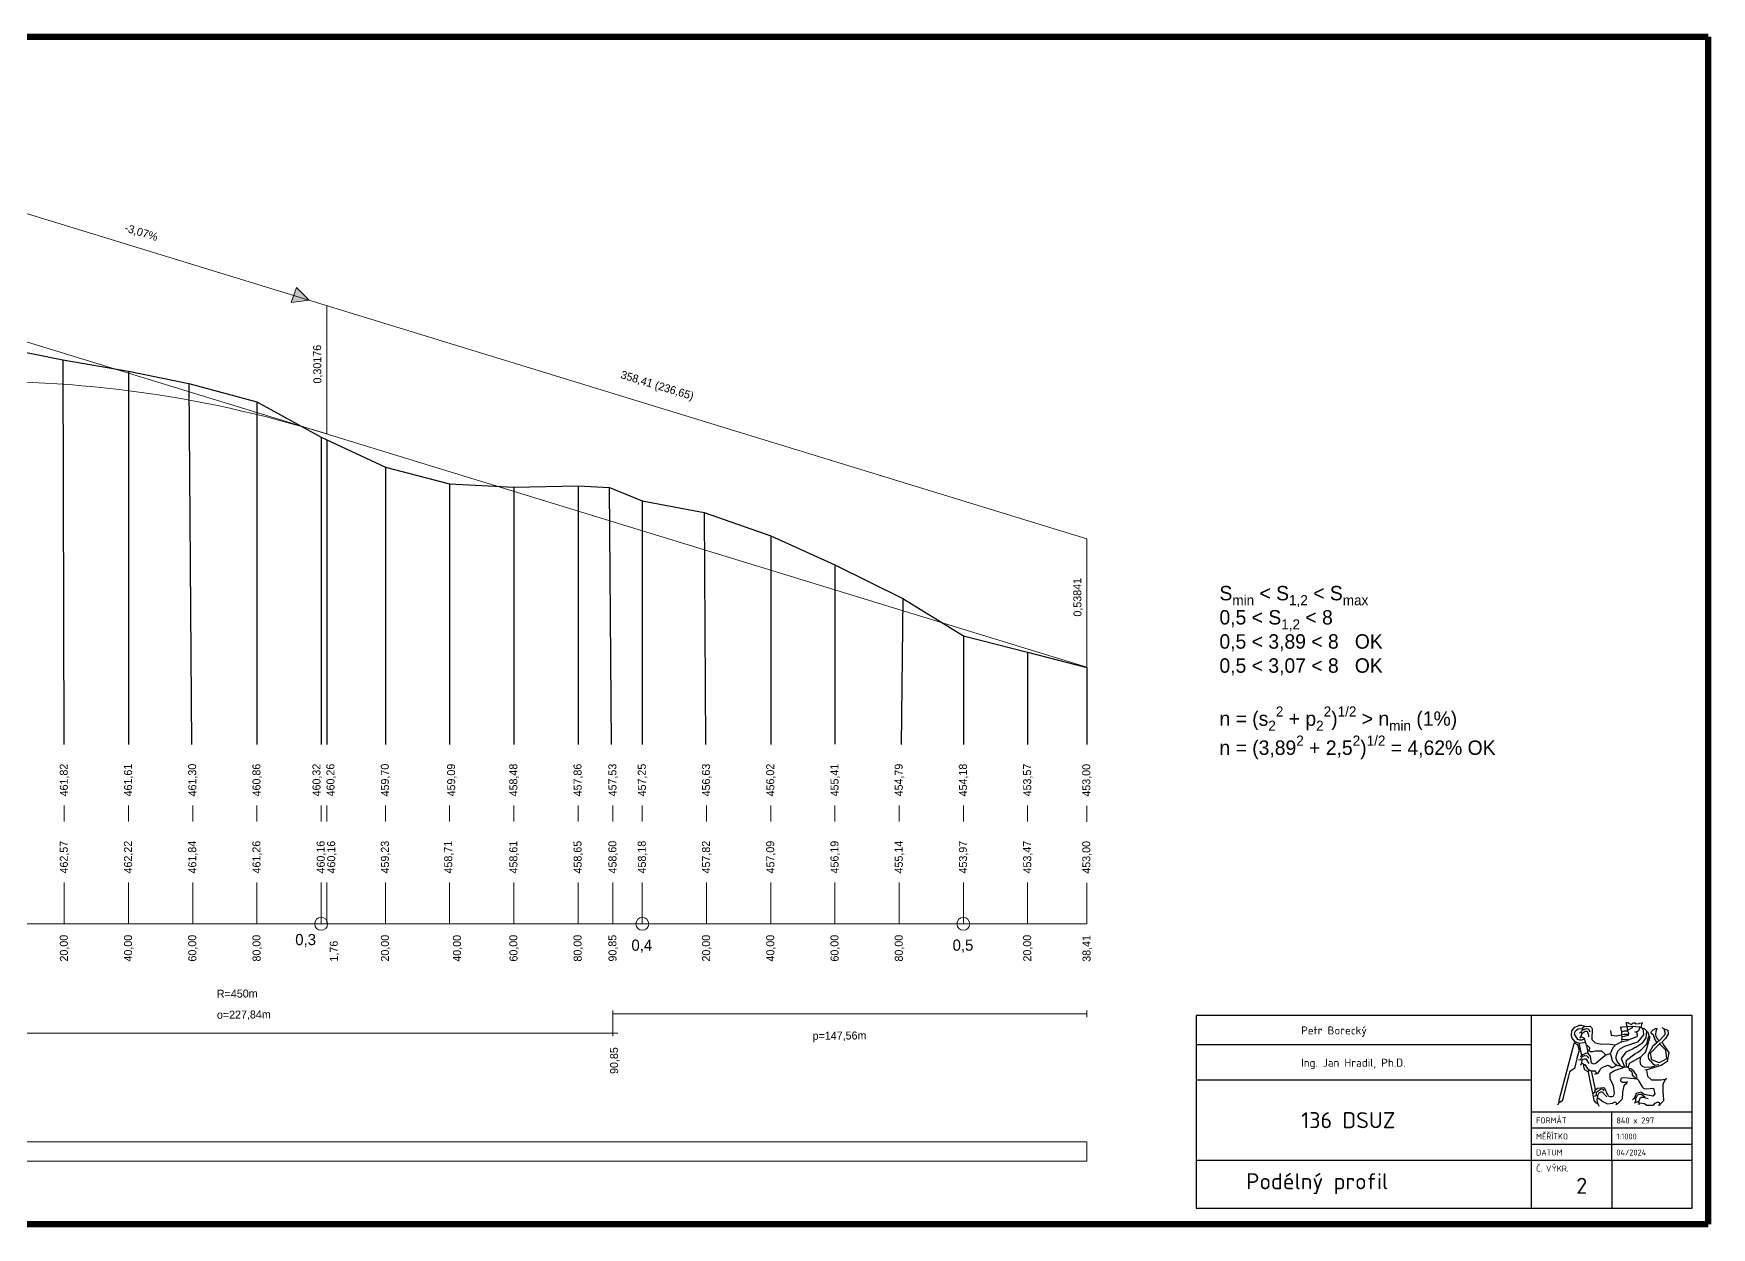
# Model space of a CAD drawing. Header units: metres. Extents: x 713 to 1608, y -312 to 498.
# Drawn here: x 1019 to 1542, y -312 to 60 of the extents above; entities that cross this region are included whole.
import ezdxf

# ---------------------------------------------------------------- set-up
doc = ezdxf.new("R2010")
doc.units = ezdxf.units.M
for name, color, linetype, lineweight in [('komunikace v řezu', 1, 'Continuous', 13), ('popis červeně', 1, 'Continuous', 30), ('poznámky černě', 7, 'Continuous', 30), ('značky staničení', 7, 'Continuous', 50)]:
    doc.layers.add(name, color=color, linetype=linetype, lineweight=lineweight)
doc.styles.add('ISOCPEUR', font='isocpeur.ttf')

msp = doc.modelspace()

# ---------------------------------------------------------------- hatches: boundary and pattern name
at = {"layer": 'popis červeně', "linetype": 'Continuous', "lineweight": 15}
h = msp.add_hatch(color=256, dxfattribs=at)
h.dxf.hatch_style = 1
h.paths.add_polyline_path([(1100.18, -21.27), (1099.42, -23.48), (1104.96, -22.74)])
h.paths.add_polyline_path([(1101.04, -18.75), (1100.18, -21.27), (1104.96, -22.74)])
h.paths.add_polyline_path([(879.17, -26.99), (875.42, -31.14), (880.08, -29.32)])
h.paths.add_polyline_path([(880.08, -29.32), (875.42, -31.14), (880.99, -31.64)])

# ---------------------------------------------------------------- linework, layer by layer
at = {"const_width": 2}
for points in [[(1540.67, -310.67), (714.16, -310.67), (714.16, 59.33)], [(1540.67, 59.33), (714.16, 59.33)], [(1540.67, -310.67), (1540.67, 59.33)]]:
    msp.add_lwpolyline(points, dxfattribs=at)
at = {"layer": 'popis červeně', "linetype": 'Continuous', "lineweight": 15}
for p, q in [((988.73, 12.93), (1347.19, -97.07)), ((1110.49, -24.44), (1110.49, -64.44)), ((988.73, -27.07), (1347.19, -137.07)), ((1347.14, -97.07), (1347.14, -137.07))]:
    msp.add_line(p, q, dxfattribs=at)
at = {"layer": 'popis červeně', "lineweight": 15}
for p, q in [((1099.42, -23.48), (1101.04, -18.75)), ((1104.96, -22.74), (1101.04, -18.75)), ((1104.96, -22.74), (1099.42, -23.48)), ((1199.57, -245.1), (1199.57, -244.1)), ((1199.57, -245.1), (1199.57, -251.1)), ((1199.57, -245.1), (1347.19, -245.1)), ((1347.19, -244.1), (1347.19, -246.1)), ((971.8, -251.1), (1201.11, -251.1)), ((1199.57, -251.1), (1199.57, -252.1)), ((1347.19, -285.04), (808.73, -285.04)), ((1347.19, -291.04), (1347.19, -285.04)), ((808.73, -291.04), (1347.19, -291.04))]:
    msp.add_line(p, q, dxfattribs=at)
at = {"layer": 'popis červeně', "linetype": 'Continuous', "lineweight": 15}
msp.add_arc((1002.69, -409.8), 361.79, 72.6647, 112.0321, dxfattribs=at)
at = {"layer": 'poznámky černě', "linetype": 'Continuous'}
for p, q in [((1009.85, -37.58), (1028.25, -41.37)), ((1028.25, -41.37), (1028.58, -161.2)), ((1028.25, -41.37), (1048.73, -44.87)), ((1048.73, -44.87), (1048.73, -161.2)), ((1048.73, -44.87), (1067.52, -48.68)), ((1067.52, -48.68), (1068.33, -161.2)), ((1067.52, -48.68), (1088.73, -54.47)), ((1088.73, -54.47), (1088.73, -161.2)), ((1088.73, -54.47), (1108.73, -65.47)), ((1108.73, -65.47), (1108.73, -161.2)), ((1108.73, -65.47), (1128.73, -74.77)), ((1110.49, -66.29), (1110.49, -161.2)), ((1128.73, -74.77), (1128.73, -161.2)), ((1128.73, -74.77), (1148.73, -79.97)), ((1148.73, -79.97), (1148.73, -161.2)), ((1148.73, -79.97), (1168.73, -80.97)), ((1168.73, -80.97), (1188.73, -80.57)), ((1168.73, -80.97), (1168.73, -161.2)), ((1188.73, -80.57), (1188.73, -161.2)), ((1188.73, -80.57), (1198.57, -81.08)), ((1198.57, -81.08), (1208.73, -85.27)), ((1199.17, -161.2), (1198.57, -81.08)), ((1208.73, -85.27), (1208.73, -161.2)), ((1208.73, -85.27), (1227.99, -88.87)), ((1227.99, -88.87), (1228.41, -161.2)), ((1227.99, -88.87), (1248.73, -96.17)), ((1248.73, -96.17), (1248.73, -161.2)), ((1248.73, -96.17), (1268.73, -105.17)), ((1268.73, -105.17), (1268.73, -161.12)), ((1268.73, -105.17), (1289.9, -115.68)), ((1289.9, -115.68), (1289.37, -161.2)), ((1289.9, -115.68), (1308.73, -127.37)), ((1308.73, -127.37), (1308.73, -161.2)), ((1308.73, -127.37), (1328.73, -132.37)), ((1328.73, -132.37), (1328.73, -161.2)), ((1328.73, -132.37), (1347.19, -137.15)), ((1347.14, -137.15), (1347.14, -161.2)), ((1479.18, -245.67), (1381.24, -245.67)), ((1381.24, -245.67), (1381.24, -305.67)), ((1535.67, -245.67), (1479.18, -245.67)), ((1485.67, -305.67), (1485.67, -245.67)), ((1513.66, -250.79), (1513.61, -251.6)), ((1515.43, -249.12), (1515.43, -250.24)), ((1517.66, -250.64), (1518.26, -250.79)), ((1535.67, -305.67), (1535.67, -245.67)), ((1381.24, -254.71), (1479.18, -254.71)), ((1479.18, -254.71), (1485.67, -254.71)), ((1500.54, -251), (1500.9, -250.89)), ((1500.29, -259.49), (1500.85, -259.29)), ((1500.8, -258.33), (1501.2, -258.23)), ((1503.18, -256.51), (1503.58, -256.51)), ((1508.59, -258.03), (1510.11, -257.47)), ((1381.24, -265.67), (1479.18, -265.67)), ((1479.18, -265.67), (1485.67, -265.67)), ((1503.53, -262.73), (1503.23, -263.04)), ((1515.58, -266.22), (1515.38, -266.32)), ((1520.9, -262.43), (1521.45, -262.58)), ((1527.63, -265.16), (1527.43, -265.46)), ((1517.6, -271.43), (1517.1, -271.94)), ((1485.67, -275.67), (1535.67, -275.67)), ((1505.96, -271.94), (1505.86, -271.99)), ((1510.67, -290.67), (1510.67, -275.67)), ((1485.67, -280.67), (1535.67, -280.67)), ((1485.67, -285.67), (1535.67, -285.67)), ((1381.24, -290.67), (1479.18, -290.67)), ((1479.18, -290.67), (1485.67, -290.67)), ((1485.67, -290.67), (1535.67, -290.67)), ((1510.67, -290.67), (1510.67, -305.67)), ((1381.24, -305.67), (1479.18, -305.67)), ((1479.18, -305.67), (1535.67, -305.67))]:
    msp.add_line(p, q, dxfattribs=at)
at = {"layer": 'poznámky černě', "lineweight": 15}
for p, q in [((1028.73, -185.2), (1028.73, -180.2)), ((1048.73, -185.2), (1048.73, -180.2)), ((1068.73, -185.2), (1068.73, -180.2)), ((1088.73, -185.2), (1088.73, -180.2)), ((1108.73, -185.2), (1108.73, -180.2)), ((1110.49, -185.2), (1110.49, -180.2)), ((1128.73, -185.2), (1128.73, -180.2)), ((1148.73, -185.2), (1148.73, -180.2)), ((1168.73, -185.2), (1168.73, -180.2)), ((1188.73, -185.2), (1188.73, -180.2)), ((1199.58, -185.2), (1199.58, -180.2)), ((1208.73, -185.2), (1208.73, -180.2)), ((1228.73, -185.2), (1228.73, -180.2)), ((1248.73, -185.2), (1248.73, -180.2)), ((1268.73, -185.2), (1268.73, -180.2)), ((1288.73, -185.2), (1288.73, -180.2)), ((1308.73, -185.2), (1308.73, -180.2)), ((1328.73, -185.2), (1328.73, -180.2)), ((1347.14, -185.28), (1347.14, -180.28)), ((1028.73, -217.07), (1028.73, -204.2)), ((1048.73, -217.07), (1048.73, -204.2)), ((1068.73, -217.07), (1068.73, -204.2)), ((1088.73, -217.07), (1088.73, -204.2)), ((1108.73, -217.07), (1108.73, -204.2)), ((1110.49, -217.07), (1110.49, -204.2)), ((1128.73, -217.07), (1128.73, -204.2)), ((1148.73, -217.07), (1148.73, -204.2)), ((1168.73, -217.07), (1168.73, -204.2)), ((1188.73, -217.07), (1188.73, -204.2)), ((1199.58, -217.07), (1199.58, -204.2)), ((1208.73, -217.07), (1208.73, -204.2)), ((1228.73, -217.07), (1228.73, -204.2)), ((1248.73, -217.07), (1248.73, -204.2)), ((1268.73, -217.07), (1268.73, -204.2)), ((1288.73, -217.07), (1288.73, -204.2)), ((1308.73, -217.07), (1308.73, -204.2)), ((1328.73, -217.07), (1328.73, -204.2)), ((1347.14, -217.07), (1347.14, -204.28)), ((808.73, -217.07), (1347.14, -217.07))]:
    msp.add_line(p, q, dxfattribs=at)
at = {"layer": 'poznámky černě', "linetype": 'Continuous'}
for points in [[(1499.38, -253.88), (1499.23, -253.78), (1498.27, -252.66), (1498.11, -252.01), (1498.06, -251.7), (1498.22, -250.44), (1499.12, -249.26), (1500.44, -248.72), (1500.49, -248.67), (1501.25, -248.67), (1501.91, -248.82), (1502.11, -249.02), (1501.96, -249.28), (1501.4, -249.68), (1501.51, -249.78), (1501.56, -249.88), (1501.56, -249.98), (1501.61, -250.03), (1501.96, -249.98), (1502.77, -249.63), (1503.43, -249.73), (1503.83, -250.69)], [(1502.11, -252.97), (1501.2, -253.27), (1500.65, -253.27), (1500.04, -253.12), (1499.03, -251.4), (1499.08, -251), (1499.13, -250.84), (1499.38, -250.39), (1500.14, -249.78), (1501.35, -249.68)], [(1501.61, -250.08), (1501, -250.69), (1501.2, -251.15), (1501.3, -251.25), (1501, -252.16), (1500.54, -252.72)], [(1501.3, -251.25), (1501.46, -251.15), (1501.56, -251.15), (1501.71, -250.95), (1502.37, -250.54), (1502.97, -250.54), (1503.38, -251.75), (1503.38, -252.26)], [(1502.16, -249.07), (1503.73, -248.92), (1503.89, -248.97), (1504.19, -249.23), (1504.34, -249.33), (1504.54, -249.73), (1504.54, -250.24), (1504.39, -252.72), (1504.44, -253.07), (1505.46, -254.16), (1506.97, -254.49), (1510.16, -254.59), (1511.43, -254.74), (1511.43, -255.14), (1511.02, -255.6), (1510.62, -256.36), (1510.37, -257.17), (1510.26, -257.37), (1510.16, -257.47), (1510.21, -257.67), (1510.72, -259.65), (1510.97, -260.1), (1511.48, -260.61), (1511.83, -260.81), (1512.04, -261.06), (1511.93, -261.26), (1510.97, -261.87), (1510.72, -261.87), (1510.62, -261.92), (1510.57, -261.97), (1510.47, -262.18)], [(1510.26, -250.34), (1510.46, -251.72), (1511.99, -252.01), (1513.55, -251.65), (1513.76, -252.21)], [(1519.33, -249.28), (1518.97, -250.44), (1518.36, -250.79), (1518.57, -251.55), (1518.57, -251.91), (1518.47, -252.31), (1515.98, -253.22), (1515.63, -253.32), (1515.48, -253.47), (1515.38, -253.52), (1513.86, -253.83), (1513.76, -253.88), (1513.71, -253.93), (1513.5, -253.93), (1511.88, -254.74), (1511.53, -254.84)], [(1520.24, -249.63), (1520.29, -250.03), (1520.44, -250.44), (1520.49, -251.6), (1518.62, -253.93), (1514.57, -255.24), (1513.2, -256), (1512.69, -256.51), (1512.44, -256.81), (1511.93, -258.38), (1511.88, -258.43), (1511.88, -258.89), (1512.29, -260.1), (1513.15, -261.06), (1513.15, -261.16), (1514.26, -261.72), (1514.47, -261.72), (1514.57, -261.67), (1515.33, -261.67), (1515.58, -261.67), (1515.73, -261.72), (1515.93, -262.12), (1516.04, -262.58), (1516.54, -262.88), (1516.85, -263.24), (1517, -263.74), (1517, -264.15), (1516.95, -264.2), (1517.91, -264.96), (1518.62, -265.46), (1515.48, -265.11), (1513.96, -265.01), (1513.5, -265.26), (1513.35, -265.97), (1513.61, -266.22), (1513.91, -266.37), (1515.33, -266.37), (1515.28, -266.68), (1515.23, -266.78), (1514.36, -267.54), (1514.01, -269.51), (1513.83, -271.73), (1512.44, -273.15), (1511.88, -273.46)], [(1513.25, -249.17), (1513.4, -249.28), (1513.45, -249.38), (1513.45, -249.93), (1513.61, -250.69), (1514.57, -250.39), (1515.33, -250.44), (1515.38, -250.44), (1515.48, -250.39)], [(1513.4, -249.28), (1514.11, -249.17), (1515.28, -249.07)], [(1521.45, -250.49), (1521.25, -252.56), (1520, -254.4), (1518.11, -255.6), (1518.01, -255.6), (1517.71, -255.75), (1517.3, -256), (1514.97, -257.07), (1513.53, -259.05), (1514.52, -261.26), (1514.57, -261.57)], [(1517.05, -249.07), (1517, -249.33), (1516.95, -249.43), (1515.63, -250.19), (1515.53, -250.39), (1515.88, -251.05), (1515.88, -251.25), (1515.78, -251.91), (1514.06, -252.31), (1513.81, -252.26), (1513.71, -253.37)], [(1515.02, -247.81), (1515.07, -247.91), (1515.23, -248.82), (1515.28, -248.87), (1515.28, -249.07), (1516.95, -248.97), (1519.28, -249.17), (1519.53, -249.23)], [(1515.07, -247.81), (1515.23, -247.76), (1515.73, -247.76), (1515.88, -248.06), (1516.79, -248.42), (1517.1, -248.11), (1517.15, -247.96), (1517.86, -247.86), (1518.06, -248.21), (1519.12, -248.11), (1519.22, -247.96), (1519.98, -248.01), (1519.63, -249.23), (1519.88, -249.33), (1520.24, -249.58), (1520.74, -249.63), (1521.55, -250.54), (1521.65, -250.59), (1521.76, -250.59), (1522.21, -251.91), (1522.26, -252.16), (1522.52, -252.31), (1521.25, -256.76), (1521, -257.07), (1520.95, -257.17), (1520.95, -257.22), (1519.58, -258.63), (1519.33, -259.85), (1519.58, -260.91), (1520.09, -261.42), (1520.79, -261.72), (1523.12, -261.62), (1523.88, -261.37), (1523.98, -261.26), (1524.03, -261.11), (1525.25, -260.91)], [(1520.03, -247.96), (1520.19, -247.86), (1520.29, -247.86)], [(1526.77, -249.68), (1528.13, -250.24), (1528.24, -251.4), (1527.32, -252.82), (1526.31, -253.78), (1526.67, -254.64), (1528.43, -257.13), (1527.83, -260), (1526.01, -261.21), (1521.55, -262.53), (1521.45, -262.63), (1521.71, -264.55), (1523.02, -265.72), (1525.86, -265.72), (1527.38, -265.51), (1526.51, -266.98), (1526.57, -269.86), (1526.62, -270.17), (1526.67, -270.32), (1526.77, -272.19), (1525.6, -273.35), (1525.4, -273.66), (1525.15, -273.71)], [(1526.21, -249.38), (1526.62, -249.58), (1526.82, -249.78), (1527.17, -250.84), (1527.17, -251.65), (1525.4, -253.52), (1524.79, -253.93), (1524.69, -254.03), (1524.64, -254.18), (1523.43, -255.14), (1521.96, -257.82), (1521.96, -258.53), (1522.06, -259.09), (1523.53, -260.76), (1524.03, -261.01)], [(1524.69, -253.93), (1524.29, -253.37), (1523.73, -252.11), (1523.68, -251.75), (1523.53, -251.6), (1523.02, -251.35), (1522.92, -250.89), (1522.97, -250.64), (1523.53, -250.08), (1524.24, -249.68), (1524.44, -249.68), (1524.49, -249.63), (1524.64, -249.63), (1524.34, -250.64), (1524.24, -251.45), (1524.29, -251.5), (1524.39, -252.16), (1524.89, -252.97), (1525.35, -253.47)], [(1498.87, -254.03), (1498.87, -254.13), (1499.94, -254.64), (1500.34, -256), (1500.34, -256.81), (1499.99, -258.18), (1499.94, -258.28), (1499.89, -258.33), (1499.84, -258.84), (1499.78, -258.94), (1499.73, -258.99), (1499.03, -262.18), (1497.61, -263.04), (1497.51, -263.14), (1497.46, -263.24), (1497.2, -264.5), (1497.15, -264.6), (1497.1, -264.65), (1497.05, -265.11), (1497, -265.21), (1496.95, -265.26), (1495.33, -271.99), (1495.28, -272.09), (1495.18, -272.19), (1494.42, -272.7), (1494.17, -272.85), (1493.76, -273.61)], [(1494.22, -272.75), (1494.27, -272.04), (1498.87, -254.33), (1498.97, -254.28)], [(1499.08, -254.28), (1499.38, -253.88), (1500.24, -254.13), (1500.44, -254.28), (1500.44, -254.33), (1500.49, -254.69), (1500.8, -256.1), (1500.9, -256.71), (1501.4, -258.48), (1501.25, -258.74), (1501.05, -258.89), (1500.9, -259.29), (1501.3, -259.54), (1501.25, -260.56), (1501.66, -260.56), (1501.86, -260.76), (1501.86, -261.37), (1502.01, -262.38), (1502.21, -262.58), (1502.92, -262.98), (1503.02, -262.98), (1503.13, -263.04), (1503.28, -263.19), (1503.83, -266.02), (1504.64, -269.81), (1504.95, -269.76), (1505.45, -269.36), (1505.51, -268.7), (1505.71, -268.65), (1506.16, -268.25), (1508.19, -268.09), (1508.44, -268.4), (1509.05, -269.91), (1509.25, -270.22), (1509.45, -270.47), (1509.56, -270.62), (1510.01, -270.88), (1510.31, -270.88), (1510.77, -270.88), (1511.07, -270.72), (1511.18, -270.62), (1511.38, -270.22), (1511.43, -269.86), (1511.13, -267.54), (1510.11, -265.36), (1510.11, -263.59), (1511.53, -262.73), (1513.96, -261.97), (1514.06, -261.92), (1514.21, -261.72)], [(1500.54, -254.23), (1501.91, -254.08), (1502.32, -253.93)], [(1501.05, -252.16), (1502.06, -252.72), (1502.67, -254.84), (1502.77, -254.94), (1503.08, -254.99), (1503.73, -255.6), (1503.63, -256.51), (1503.89, -256.81), (1504.59, -256.81), (1505.45, -256.66), (1507.48, -256.66), (1508.44, -257.52), (1508.54, -257.88), (1508.54, -258.13), (1508.49, -258.23), (1505.81, -260.51), (1505.2, -260.81), (1504.29, -260.46), (1504.19, -259.8), (1504.04, -258.33), (1503.28, -257.42), (1503.13, -257.32)], [(1502.77, -254.99), (1502.92, -256.16), (1503.13, -256.51), (1503.08, -256.56), (1503.08, -256.76), (1503.13, -257.22)], [(1513.71, -251.55), (1514.47, -251.45), (1515.02, -251.4), (1515.83, -251.45)], [(1513.86, -253.12), (1515.48, -253.02), (1515.63, -253.17)], [(1515.33, -261.62), (1515.23, -261.11), (1515.17, -260.51), (1515.12, -260.46), (1515.12, -260.1), (1515.17, -259.9), (1515.23, -259.54), (1517.81, -257.62), (1518.97, -256.91), (1519.98, -256.1), (1521.5, -254.49), (1522.06, -252.36), (1522.11, -252.26), (1522.26, -252.16)], [(1525.45, -254.49), (1527.38, -256.36), (1527.63, -259.14), (1525.43, -260.4), (1523.07, -259.39), (1522.72, -257.37), (1525.45, -254.49)], [(1525.5, -254.49), (1525.6, -254.28), (1526.11, -254.08)], [(1500.95, -261.06), (1501.25, -260.56)], [(1501.25, -257.98), (1502.57, -257.37), (1503.02, -257.27)], [(1501.4, -259.54), (1501.76, -259.24), (1502.16, -259.09), (1502.52, -259.14), (1503.53, -260.61)], [(1501.46, -258.43), (1502.11, -258.13), (1503, -258.21), (1503.43, -258.94)], [(1501.91, -260.86), (1502.21, -260.91), (1503.13, -262.33), (1504.24, -262.83), (1505.45, -268.65)], [(1505.86, -263.74), (1506.16, -263.74), (1506.42, -263.64), (1506.87, -262.73), (1507.13, -262.28), (1507.33, -262.07), (1508.04, -261.62), (1509.56, -261.11), (1510.62, -261.87)], [(1512.09, -261.06), (1512.34, -261.06), (1512.69, -261.21), (1513.2, -261.26)], [(1519.53, -258.63), (1516.04, -260.56), (1515.73, -261.67)], [(1504.34, -262.88), (1505.4, -262.83), (1505.86, -263.74), (1505.3, -264.05)], [(1516.04, -262.07), (1516.54, -262.18), (1516.85, -262.38), (1517.2, -262.63), (1518.06, -263.9), (1518.21, -264.2), (1518.31, -264.5), (1518.41, -264.91)], [(1518.67, -265.51), (1518.82, -265.62), (1519.02, -266.07), (1520.09, -267.84), (1520.64, -268.4), (1521.4, -268.45), (1523.58, -268.25), (1524.08, -270.02), (1523.43, -270.77), (1520.69, -270.22), (1519.63, -269.51), (1518.28, -269.98), (1517.66, -271.33), (1517.71, -271.48), (1518.06, -271.48), (1518.01, -272.34), (1517.71, -273.05)], [(1504.64, -269.86), (1505.05, -272.14), (1505.71, -272.8), (1505.81, -272.85), (1506.11, -272.95)], [(1505.3, -270.77), (1505.71, -270.52)], [(1505.45, -269.46), (1505.91, -269.56), (1505.71, -270.52), (1506.16, -270.57), (1506.16, -270.72), (1506.16, -270.83), (1506.01, -271.74), (1506.01, -271.94), (1506.11, -272.29), (1506.16, -273.05), (1506.37, -273.35), (1506.57, -273.76), (1506.62, -273.91)], [(1505.91, -269.56), (1506.37, -269.11), (1507.28, -268.5), (1507.83, -268.6), (1508.19, -269.11)], [(1506.16, -270.57), (1506.37, -270.37), (1506.72, -269.76), (1506.82, -269.66), (1507.28, -269.46), (1507.53, -269.46), (1507.78, -269.51), (1508.59, -270.42), (1509.05, -270.98)], [(1506.16, -271.53), (1506.52, -271.43), (1507.88, -272.44), (1509.33, -273.2), (1510.82, -272.9), (1511.68, -272.48), (1512.24, -273.05), (1512.29, -273.15)], [(1518.11, -271.43), (1518.31, -271.03), (1518.67, -270.47), (1518.77, -270.37), (1519.12, -270.17), (1519.33, -270.17), (1519.78, -270.17), (1520.03, -270.27), (1520.54, -270.67), (1520.9, -270.83)], [(1519.02, -272.55), (1519.02, -272.44), (1519.58, -271.18), (1519.68, -271.13), (1519.83, -271.08), (1520.44, -271.08), (1521.55, -271.43), (1521.96, -271.53)], [(1518.06, -272.49), (1519.02, -272.55), (1519.02, -273.46)], [(1519.12, -272.95), (1519.22, -272.85), (1520.84, -273.05), (1521.55, -273.56), (1523.48, -273.56), (1523.68, -273.46), (1524.19, -272.95), (1524.19, -272.9), (1524.95, -272.55), (1525, -272.6), (1525.2, -272.6), (1525.4, -272.7), (1525.6, -273.35)]]:
    msp.add_lwpolyline(points, dxfattribs=at)
at = {"layer": 'značky staničení', "lineweight": 15}
for centre in [(1108.73, -217.07), (1208.73, -217.07), (1308.73, -217.07)]:
    msp.add_circle(centre, 2, dxfattribs=at)

# ---------------------------------------------------------------- texts
at = {"layer": 'komunikace v řezu', "lineweight": 15}
msp.add_text('457,53', height=2.492, rotation=90.4043, dxfattribs=at).set_placement((1200.72, -177.36))
at = {"layer": 'popis červeně', "lineweight": 15}
for s, height, rotation, p in [('-3,07%%%', 2.492, 342.9404, (1047.33, -1.25)), ('0,30176', 2.492, 90.4043, (1108.8, -48.7)), ('358,41 (236,65)', 2.4917, 342.9404, (1201.8, -46.99)), ('0,53841', 2.492, 90.4043, (1345.5, -121.33)), ('461,82', 2.492, 90.4043, (1029.87, -177.36)), ('461,61', 2.492, 90.4043, (1049.87, -177.36)), ('461,30', 2.492, 90.4043, (1069.87, -177.36)), ('460,86', 2.492, 90.4043, (1089.87, -177.36)), ('460,32', 2.492, 90.4043, (1108.56, -177.36)), ('460,26', 2.492, 90.4043, (1112.91, -177.36)), ('459,70', 2.492, 90.4043, (1129.87, -177.36)), ('459,09', 2.492, 90.4043, (1150.49, -177.36)), ('458,48', 2.492, 90.4043, (1169.87, -177.36)), ('457,86', 2.492, 90.4043, (1189.87, -177.36)), ('457,25', 2.492, 90.4043, (1209.87, -177.36)), ('456,63', 2.492, 90.4043, (1229.87, -177.36)), ('456,02', 2.492, 90.4043, (1249.87, -177.36)), ('455,41', 2.492, 90.4043, (1269.87, -177.36)), ('454,79', 2.492, 90.4043, (1289.87, -177.36)), ('454,18', 2.492, 90.4043, (1309.87, -177.36)), ('453,57', 2.492, 90.4043, (1329.87, -177.36)), ('453,00', 2.492, 90.4043, (1348.28, -177.44)), ('R=450m', 2.492, 0.4043, (1076.27, -240.1)), ('o=227,84m', 2.492, 0.4043, (1076.27, -246.64)), ('p=147,56m', 2.492, 0.4043, (1261.77, -253.2)), ('90,85', 2.492, 90.4043, (1201.21, -263.84))]:
    msp.add_text(s, height=height, rotation=rotation, dxfattribs=at).set_placement(p)
at = {"layer": 'poznámky černě', "lineweight": 15}
for s, p in [('462,57', (1029.87, -201.37)), ('462,22', (1049.87, -201.37)), ('461,84', (1069.87, -201.37)), ('461,26', (1089.87, -201.37)), ('460,16', (1109.87, -201.37)), ('460,16', (1113.15, -201.37)), ('459,23', (1129.87, -201.37)), ('458,71', (1149.58, -201.38)), ('458,61', (1169.87, -201.37)), ('458,65', (1189.87, -201.37)), ('458,60', (1200.72, -201.37)), ('458,18', (1209.87, -201.37)), ('457,82', (1229.87, -201.37)), ('457,09', (1249.87, -201.37)), ('456,19', (1269.87, -201.37)), ('455,14', (1289.87, -201.37)), ('453,97', (1309.87, -201.37)), ('453,47', (1329.87, -201.37)), ('453,00', (1348.28, -201.44)), ('20,00', (1029.87, -228.81)), ('40,00', (1049.87, -228.81)), ('60,00', (1069.87, -228.81)), ('80,00', (1089.87, -228.81)), ('1,76', (1113.94, -228.81)), ('20,00', (1129.87, -228.81)), ('40,00', (1152.3, -228.86)), ('60,00', (1169.87, -228.81)), ('80,00', (1189.87, -228.81)), ('90,85', (1200.71, -228.81)), ('20,00', (1229.87, -228.81)), ('40,00', (1249.87, -228.81)), ('60,00', (1269.87, -228.81)), ('80,00', (1289.87, -228.81)), ('20,00', (1329.87, -228.81)), ('38,41', (1348.33, -228.88))]:
    msp.add_text(s, height=2.492, rotation=90.4043, dxfattribs=at).set_placement(p)
at = {"layer": 'poznámky černě', "linetype": 'Continuous', "style": 'ISOCPEUR'}
for s, p in [('FORMÁT', (1487.06, -279.26)), ('MĚŘÍTKO', (1487.06, -284.26)), ('840 x 297', (1512.06, -279.26)), ('1:1000', (1512.06, -284.26)), ('DATUM', (1487.06, -289.26)), ('Č. VÝKR.', (1487.06, -294.26)), ('04/2024', (1512.06, -289.26))]:
    msp.add_text(s, height=1.875, dxfattribs=at).set_placement(p)
at = {"layer": 'poznámky černě', "lineweight": 15, "attachment_point": 1}
for s, width, gutter_width, insert, char_height in [('\\A1;S{\\H0.7x;\\S^ min;} < S{\\H0.7x;\\S^ 1,2;} < S{\\H0.7x;\\S^ max;}\\P0,5 < S{\\H0.7x;\\S^ 1,2;} < 8\\P0,5 < 3,89 < 8   OK\\P0,5 < 3,07 < 8   OK \\P\\Pn = (s{\\H0.7x;\\S^ 2;\\S2^ ;\\H1.42857x; + p\\H0.7x;\\S^ 2;\\S2^ ;\\H1.42857x;)\\H0.7x;\\S1\\/2^ ;\\H1.42857x; > n\\H0.7x;\\S^ min;\\H1.42857x; (1%)\\Pn = (3,89\\H0.7x;\\S2^ ;\\H1.42857x; + 2,5\\H0.7x;\\S2^ ;\\H1.42857x;)\\H0.7x;\\S1\\/2^ ;\\H1.42857x; = 4,62% OK}', 506.0202, 12.5, (1388.46, -111.77), 4.5), ('0,3', 74.4573, 9.66, (1100.66, -220.23), 3.476), ('0,4', 74.4573, 9.66, (1205.36, -221.97), 3.476), ('0,5', 74.4573, 9.66, (1305.36, -221.97), 3.476)]:
    msp.add_mtext_dynamic_manual_height_columns(s, width=width, gutter_width=gutter_width, heights=[0], dxfattribs=dict(at, insert=insert, char_height=char_height))
at = {"layer": 'poznámky černě', "attachment_point": 1, "style": 'ISOCPEUR'}
for s, width, insert, char_height in [('Petr Borecký', 4616.4353, (1413.91, -249.03), 2.5), ('Ing. Jan Hradil, Ph.D.', 4616.4353, (1413.91, -259.09), 2.5), ('136 DSUZ', 3165.1905, (1413.91, -275.74), 5), ('Podélný profil', 3165.1905, (1396.78, -294.78), 5), ('2', 630.1897, (1499.58, -296.19), 5)]:
    msp.add_mtext_dynamic_manual_height_columns(s, width=width, gutter_width=1, heights=[0], dxfattribs=dict(at, insert=insert, char_height=char_height))

doc.saveas('drawing.dxf')
